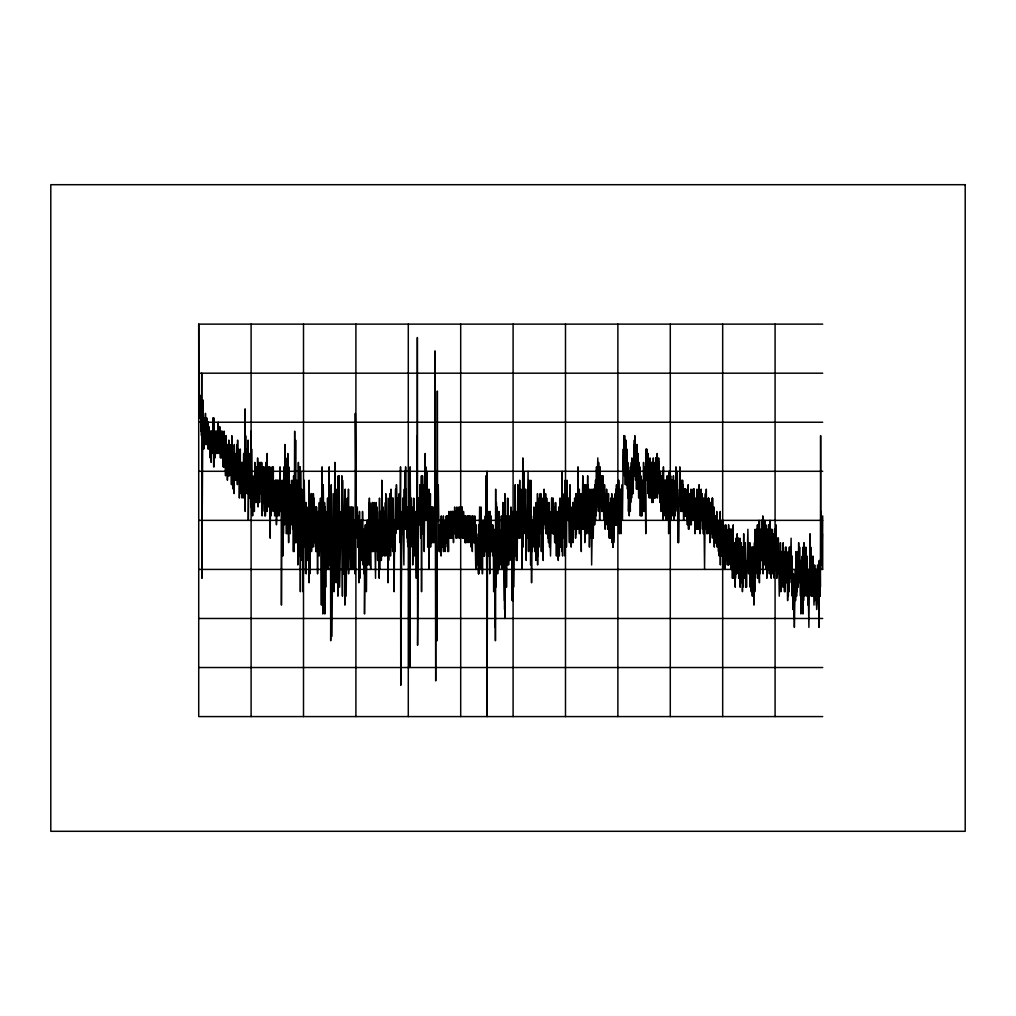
<?xml version="1.0" encoding="UTF-8"?>
<svg xmlns="http://www.w3.org/2000/svg" width="1016" height="1016" viewBox="0 0 1016 1016"><rect width="100%" height="100%" fill="white"/><g stroke="black" fill="none" stroke-linecap="round" stroke-linejoin="round"><path stroke-width="1.5" d="M334.289 520.357L334.061 591.718L333.134 493.598L331.965 636.308L331.267 484.683L330.695 640.766L330.454 502.514L329.882 551.574L329.755 498.056L329.641 551.574L329.413 520.357M822.706 515.899L822.477 569.417L822.363 533.73L821.779 564.96L820.966 511.442L820.852 538.201L820.623 435.623L820.382 587.248L820.268 569.417L820.153 596.176L820.039 569.417L819.925 596.176L819.569 560.489L819.455 596.176L819.341 560.489L818.998 627.393L818.756 587.248L818.642 609.549L817.486 564.96L816.673 609.549L815.861 569.417L815.162 596.176L814.921 569.417L814.807 600.634L814.692 564.96L813.994 605.091L812.952 556.031L812.482 596.176L812.025 560.489L811.441 591.718L811.327 556.031L811.212 596.176L810.743 547.116L810.273 587.248L810.044 533.73L808.888 627.393L807.949 569.417L807.834 605.091L807.022 556.031L806.907 596.176L806.45 564.96L805.98 591.718L805.866 547.116L805.752 587.248L805.51 560.489L804.812 596.176L803.999 542.658L803.542 600.634L803.072 547.116L802.957 614.007L802.259 556.031L802.145 591.718L801.916 578.333L801.675 605.091L801.56 578.333L801.332 605.091L801.218 578.333L800.862 614.007L800.633 560.489L800.519 596.176L799.592 547.116L798.893 582.79L798.665 542.658L798.424 582.79L798.309 551.574L798.081 587.248L797.611 551.574L797.039 591.718L796.684 556.031L796.569 596.176L795.871 551.574L795.757 591.718L795.642 582.79L795.528 600.634L795.401 569.417L794.36 627.393L794.017 587.248L793.902 618.477L793.433 573.875L792.848 609.549L792.391 569.417L792.264 596.176L792.15 556.031L792.035 591.718L791.921 564.96M245.529 471.297L245.643 435.623L245.999 489.14L246.342 457.924L246.926 493.598L247.04 448.996L247.739 493.598L247.853 457.924L247.968 484.683L248.082 440.08L248.323 520.357L249.022 457.924L249.364 498.056L249.949 453.466L250.761 506.971L251.104 431.165L251.219 484.683L251.574 448.996L252.616 515.899L252.844 475.755L253.67 506.971L253.898 480.212L254.356 511.442L254.826 462.382L255.524 502.514L256.223 480.212L256.337 498.056L256.451 466.839L257.035 502.514L257.15 466.839L257.264 502.514L257.62 457.924L258.077 506.971L259.004 462.382L259.588 502.514L260.172 471.297L260.515 493.598L260.629 462.382L261.442 493.598L261.684 462.382L262.141 515.899L262.496 471.297L262.611 511.442L263.423 466.839L263.538 502.514L263.652 466.839L263.766 502.514L264.351 475.755L264.465 493.598L264.579 480.212L264.706 515.899L265.278 466.839L265.392 515.899L265.862 462.382L266.675 502.514L266.903 462.382L267.03 511.442L267.144 453.466L267.487 498.056L268.072 480.212L268.414 506.971L268.656 466.839L269.227 498.056L269.583 471.297L269.697 506.971L269.811 466.839L270.167 538.201L270.739 471.297L270.98 515.899L271.437 475.755L272.021 506.971L272.136 466.839L272.25 502.514L272.834 480.212L273.177 511.442L273.304 466.839L273.418 506.971L274.117 484.683L274.688 515.899L275.272 480.212L275.387 511.442L275.971 480.212L276.085 515.899L276.314 480.212L276.441 524.815L277.368 480.212L277.825 515.899L278.066 480.212L278.181 511.442L278.994 480.212L279.222 515.899L279.337 489.14L279.451 511.442L279.692 489.14L279.806 506.971L280.035 466.839L280.149 511.442L280.391 480.212L280.619 511.442L281.203 493.598L281.432 605.091L282.016 480.212L282.829 556.031L283.172 480.212L283.401 533.73L283.985 466.839L284.569 524.815L285.026 444.538L285.153 515.899L285.382 462.382L286.195 533.73L287.236 457.924L287.477 533.73L287.82 453.466L288.633 542.658L288.747 466.839L289.103 524.815L289.446 480.212L290.259 533.73L290.843 484.683L290.957 520.357L291.3 493.598L291.77 524.815L291.998 480.212L292.697 529.273L293.281 489.14L293.395 551.574L293.624 475.755L293.865 511.442L293.98 480.212L294.208 551.574L294.678 431.165L294.792 529.273L294.907 511.442L295.25 542.658L295.605 440.08L295.719 542.658L296.304 493.598L296.761 542.658L296.888 480.212L297.231 520.357L297.459 489.14L297.574 520.357L297.701 493.598L297.815 564.96L298.387 462.382L298.971 542.658L299.441 466.839L299.898 556.031L300.253 466.839L300.368 591.718L300.596 471.297L300.952 560.489L301.409 489.14L301.993 542.658L302.463 498.056L302.692 533.73L302.806 506.971L303.035 591.718L303.276 489.14L303.39 573.875L304.203 480.212L305.245 547.116L305.943 502.514L306.172 573.875L306.299 511.442L306.756 551.574L306.87 506.971L307.454 560.489L307.569 515.899L307.683 547.116L308.267 515.899L308.496 551.574L308.851 506.971L309.08 582.79L309.194 480.212L309.893 573.875L310.007 498.056L310.121 542.658L310.706 502.514L311.175 547.116L311.29 493.598L311.518 551.574L311.633 493.598L311.988 547.116L312.331 502.514L313.03 547.116L313.385 493.598L313.957 538.201L314.071 498.056L314.198 533.73L314.427 529.273L314.541 542.658L314.884 511.442L315.468 547.116L315.824 506.971L315.938 551.574L316.052 506.971L316.395 551.574L316.522 506.971L316.751 542.658L317.094 511.442L317.564 573.875L317.906 515.899L318.491 547.116L318.846 511.442L319.189 556.031L319.303 502.514L319.773 551.574L320.472 498.056L321.399 605.091L322.097 466.839L322.796 614.007L323.253 484.683L324.066 556.031L324.536 502.514L324.764 614.007L325.12 506.971L325.691 587.248L326.047 511.442L326.39 551.574L326.86 520.357L326.974 569.417L327.558 498.056L327.901 560.489L328.257 498.056L328.486 569.417L328.6 511.442L329.07 564.96L329.184 466.839L329.298 520.357M334.404 520.357L334.874 462.382L335.915 556.031L336.029 489.14L336.156 582.79L336.271 493.598L336.385 569.417L336.969 524.815L337.083 573.875L337.312 511.442L337.426 547.116L337.541 515.899L337.655 529.273L337.782 520.357L337.896 596.176L338.239 475.755L338.823 573.875L339.166 475.755L339.636 587.248L341.147 511.442L341.262 547.116L341.846 475.755L342.43 596.176L342.544 480.212L343.243 573.875L343.357 511.442L343.586 573.875L343.7 511.442L343.814 547.116L344.754 493.598L344.869 605.091L345.211 489.14L346.139 596.176L347.307 498.056L347.65 569.417L348.005 515.899L348.12 556.031L348.234 551.574L348.463 489.14L348.577 573.875L349.39 520.357L349.631 556.031L349.745 551.574L349.86 506.971L350.672 560.489M616.369 520.357L616.496 484.683L616.61 524.815L616.839 484.683L617.423 524.815L617.766 489.14L618.465 520.357L618.693 480.212L619.392 533.73L619.976 493.598L620.319 524.815L620.446 489.14L621.017 533.73L621.373 489.14L621.83 520.357L622.186 484.683L622.3 520.357M622.414 520.357L623.341 448.996L623.456 471.297M624.51 471.297L624.624 435.623L625.323 484.683L625.907 440.08L626.25 484.683L626.834 448.996L626.948 484.683L627.291 462.382L627.418 489.14L627.761 462.382L627.875 498.056L628.231 471.297L628.46 511.442L629.158 475.755L629.272 515.899L629.615 471.297L630.314 511.442L630.428 466.839L630.669 502.514L631.368 462.382L631.596 498.056L631.825 457.924L631.939 493.598L632.638 466.839L632.752 493.598L632.993 462.382L633.108 493.598L633.92 444.538L634.263 475.755L634.378 440.08L634.619 475.755L634.848 435.623L635.546 480.212L636.245 444.538L636.473 489.14L637.057 444.538L637.87 489.14L637.985 453.466L638.683 498.056L638.912 462.382L639.61 498.056L639.839 466.839L640.309 515.899L640.779 475.755L641.35 515.899L641.591 484.683L642.048 515.899L642.633 480.212L642.747 511.442L643.09 484.683L643.445 506.971L643.56 462.382L643.788 511.442L644.487 466.839L644.601 511.442L645.185 480.212L645.77 533.73L645.998 448.996L646.112 480.212L646.811 448.996L646.925 480.212L647.167 453.466L647.979 493.598L648.094 453.466L648.208 489.14L648.907 462.382L649.249 498.056L650.062 457.924L650.646 498.056L651.231 462.382L651.815 502.514L651.929 462.382L652.272 498.056L652.856 466.839L652.971 502.514L653.326 457.924L653.669 498.056L654.253 466.839L654.368 498.056L654.825 466.839L654.952 493.598L655.066 462.382L655.523 498.056L655.879 457.924L655.993 493.598L656.107 457.924L656.336 489.14L656.463 457.924L656.577 489.14L656.92 462.382L657.035 493.598L657.149 453.466L657.39 498.056L658.203 462.382L658.317 493.598L658.432 466.839L658.546 489.14L658.66 457.924L658.774 489.14L659.13 462.382L659.943 502.514L660.057 471.297L660.87 502.514L660.984 475.755L661.098 511.442L661.797 475.755L662.495 506.971L662.61 471.297L663.194 520.357L663.423 466.839L663.778 511.442L664.362 480.212L665.048 515.899L665.175 484.683L665.404 515.899L665.518 480.212L665.861 520.357L665.988 480.212L666.102 511.442L666.445 480.212L667.029 520.357L667.144 475.755L667.258 511.442L667.614 484.683L668.185 520.357L668.541 484.683L668.655 533.73L668.998 471.297L669.938 511.442L670.636 475.755L671.208 520.357L671.322 484.683L671.449 506.971L671.563 480.212L672.135 515.899L672.262 484.683L672.376 511.442L672.719 480.212L673.075 511.442L673.418 475.755L673.773 520.357L673.887 480.212L674.23 511.442L674.345 489.14L674.459 515.899L674.815 489.14L675.157 515.899L675.97 466.839L676.097 498.056L676.212 480.212L676.326 502.514L676.669 475.755L676.783 506.971L676.91 471.297L677.367 511.442L677.482 489.14L677.837 533.73L677.951 502.514L678.066 542.658L678.18 498.056L678.536 542.658L679.806 466.839L680.618 506.971L680.733 489.14M744.169 569.417L744.284 542.658L744.41 569.417M782.739 582.79L782.853 556.031M206.146 417.779L205.562 444.538L205.448 413.322L205.334 440.08L204.749 417.779L204.406 444.538L204.292 417.779L203.937 448.996L203.479 417.779L203.238 448.996L203.01 399.948L202.197 520.357L202.082 444.538L201.968 578.333L201.727 373.19L201.498 435.623L201.028 395.478L200.8 431.165L200.685 399.948L200.571 417.779L200.457 395.478L200.101 417.779L199.873 395.478L199.53 417.779L199.174 391.02L198.831 404.406L198.717 324.129L822.706 324.129M245.415 471.297L245.186 511.442L245.072 408.864L244.945 466.839L244.831 444.538L243.789 498.056L243.675 453.466L243.091 489.14L242.278 462.382L242.049 498.056L241.579 462.382L240.424 484.683L240.297 448.996L240.182 493.598L240.068 471.297L239.37 498.056L238.442 448.996L238.1 480.212L237.985 462.382L237.858 475.755L237.63 440.08L237.401 484.683L236.703 444.538L235.661 480.212L235.534 466.839L235.191 480.212L235.077 471.297M347.421 551.574L347.535 529.273M354.394 520.357L353.581 564.96L352.996 506.971L352.882 569.417L351.841 506.971L351.714 556.031L351.028 506.971L350.901 569.417L350.787 520.357M398.653 520.357L398.767 498.056L399.009 529.273L399.237 493.598L400.05 542.658L400.52 466.839L400.749 685.368L401.904 511.442L402.488 533.73L402.717 498.056L403.885 564.96L404.343 489.14L404.584 515.899L404.812 471.297L405.282 529.273L405.625 466.839L405.854 515.899L405.968 489.14L406.552 529.273L406.908 515.899L407.251 538.201L407.365 506.971L407.606 542.658L407.835 515.899L408.419 547.116L408.762 511.442L408.876 551.574L409.346 489.14L409.804 667.525L410.159 466.839L410.858 547.116L411.429 498.056L412.242 542.658L412.483 511.442L412.712 564.96L412.94 506.971L413.067 560.489L413.525 520.357L413.639 551.574L413.753 498.056L414.338 556.031L414.566 515.899L415.379 551.574L415.735 511.442L416.319 578.333L417.132 435.623L417.246 542.658L417.36 337.502L417.589 645.236L418.643 498.056L418.757 524.815L418.871 498.056L418.986 520.357M544.805 520.357L544.919 498.056L545.16 524.815L545.274 498.056L545.503 529.273L545.617 493.598L545.732 529.273L545.973 524.815L546.087 533.73L546.316 506.971L546.557 533.73L546.672 498.056L546.9 529.273L547.599 520.357L548.056 538.201L548.297 502.514L548.526 542.658L548.996 502.514L549.567 547.116L549.694 511.442L550.507 556.031L551.663 498.056L551.777 529.273L552.005 498.056L552.59 533.73L553.174 498.056L553.403 533.73L553.517 502.514L553.644 533.73L553.872 506.971L554.685 542.658L554.914 515.899L555.384 542.658L555.612 502.514L556.425 556.031L557.009 511.442L557.238 551.574L557.708 515.899L558.279 560.489L558.406 511.442L558.521 551.574L558.749 506.971L559.333 556.031L559.918 498.056L560.375 547.116L560.959 506.971L561.188 547.116L561.302 498.056L562 551.574L562.115 471.297L562.585 556.031L562.813 493.598L563.169 538.201L563.512 498.056L563.74 538.201L563.867 506.971L563.982 538.201L564.21 511.442L564.439 538.201L564.909 520.357L565.023 556.031L565.252 480.212L565.493 533.73L565.721 506.971L565.836 542.658L566.191 502.514L566.42 547.116L567.004 480.212L567.931 520.357M665.632 511.442L665.747 489.14M738.251 569.417L738.365 547.116M744.525 569.417L744.639 547.116L744.753 578.333L745.223 542.658L745.68 587.248L745.909 560.489L746.493 587.248L747.89 529.273L748.589 573.875L748.817 542.658L749.745 573.875L749.859 542.658L749.986 573.875L750.1 547.116L750.214 587.248L750.799 547.116L751.256 591.718L751.726 547.116L752.31 596.176L752.653 547.116L752.767 578.333L753.123 547.116L753.466 578.333L753.58 551.574L753.935 605.091L754.507 542.658L754.748 591.718L754.863 542.658L754.977 578.333L755.091 529.273L755.561 569.417L755.79 538.201L755.904 569.417L756.717 529.273L756.831 560.489L757.072 533.73L757.187 573.875L757.415 524.815L757.53 578.333L758 524.815L758.812 573.875L758.927 520.357L759.397 582.79L759.739 533.73L759.854 573.875L760.667 529.273L760.781 560.489L761.136 529.273L761.479 560.489L761.594 520.357L761.721 560.489L762.063 520.357L762.648 569.417L762.762 515.899L763.105 573.875L763.575 524.815L764.159 564.96L764.731 520.357L765.315 564.96L765.899 524.815L766.242 569.417L766.597 533.73L766.826 578.333L767.41 529.273L767.524 569.417L768.109 529.273L768.452 569.417L768.566 524.815L769.379 573.875L769.963 520.357L770.077 569.417L770.661 529.273L771.004 560.489L771.131 529.273L771.246 578.333L771.588 533.73L771.944 569.417L772.058 529.273L772.173 573.875L772.287 538.201L772.871 569.417L773.214 533.73L774.268 578.333L774.611 529.273L774.725 560.489L774.84 533.73L774.954 560.489L775.081 533.73L775.195 560.489L775.767 533.73L775.894 560.489L776.008 524.815L776.821 578.333L776.935 538.201L777.278 573.875L777.862 538.201L777.977 573.875L778.091 538.201L778.218 569.417L778.332 538.201L779.259 596.176L780.072 551.574L780.301 582.79L780.415 542.658L780.885 591.718L781.113 551.574L781.228 587.248L781.469 551.574L782.168 582.79L782.625 551.574L783.095 587.248L783.209 542.658L783.323 569.417M206.261 435.623L206.375 417.779L206.489 440.08L206.616 417.779L206.731 444.538L206.845 422.237L206.959 444.538L207.074 422.237L207.429 444.538L207.772 422.237L207.886 448.996L208.242 422.237L208.585 448.996L208.94 426.707L210.096 457.924L210.439 431.165L210.795 457.924L211.023 431.165L211.138 462.382L211.607 431.165L211.722 453.466L212.192 431.165L212.89 453.466L213.004 417.779L213.703 466.839L213.817 417.779L214.046 466.839L214.516 431.165L215.087 457.924L215.557 431.165L215.671 453.466L216.256 431.165L216.484 453.466L216.954 431.165L217.068 453.466L217.881 431.165L218.11 444.538L218.224 422.237L218.808 453.466L218.923 431.165L219.278 453.466L219.85 426.707L220.434 457.924L221.018 431.165L221.132 453.466L221.247 431.165L221.361 457.924L221.945 435.623L222.301 457.924L222.644 431.165L223.228 466.839L223.342 440.08L223.456 466.839L223.799 440.08L224.155 466.839L224.269 431.165L224.384 466.839L224.739 440.08L225.552 475.755L226.009 435.623L226.822 466.839L227.178 444.538L227.406 480.212L227.635 444.538L228.448 475.755L228.803 440.08L228.917 475.755L229.032 444.538L229.616 475.755L230.2 448.996L230.657 466.839L230.899 444.538L231.47 484.683L231.826 435.623L231.94 471.297L232.054 457.924L232.524 480.212L232.981 453.466L233.21 489.14L233.794 457.924L234.15 493.598L234.264 444.538L234.493 480.212L234.721 453.466L234.963 471.297M680.86 506.971L680.974 489.14L681.088 511.442L681.431 484.683L681.545 511.442L681.673 480.212L682.015 511.442L682.6 480.212L682.714 511.442L682.828 484.683L683.641 520.357L683.997 489.14L684.34 515.899L684.454 489.14L684.809 515.899L684.924 489.14L685.038 515.899L685.622 489.14L685.737 515.899L685.851 489.14L686.435 515.899L687.007 493.598L687.133 520.357L687.248 498.056L687.362 524.815L688.175 484.683L688.518 529.273L688.632 493.598L688.759 529.273L688.873 493.598L689.458 524.815L690.27 493.598L690.613 524.815L690.956 489.14L691.312 524.815L691.426 493.598L691.54 520.357L691.896 493.598L692.01 520.357L692.125 498.056L692.467 520.357L692.823 498.056L692.937 520.357L693.052 489.14L693.407 520.357L693.75 489.14L693.865 520.357L693.979 489.14L694.093 520.357L694.22 489.14L695.033 533.73L695.147 498.056L695.96 529.273L696.303 498.056L696.417 529.273L697.001 489.14L697.586 529.273L697.928 498.056L698.043 529.273L698.17 498.056L698.741 524.815L699.097 484.683L699.211 529.273L699.795 502.514L700.138 533.73L701.18 489.14L701.764 520.357L702.12 493.598L702.462 529.273L702.818 498.056L702.932 529.273L703.275 502.514L703.389 533.73L703.745 498.056L704.558 569.417L705.371 493.598L705.828 529.273L706.298 489.14L706.882 533.73L706.996 506.971L707.111 524.815L707.225 502.514L707.581 529.273L707.695 502.514L707.809 533.73L708.393 498.056L708.508 529.273L708.622 498.056L709.435 533.73L709.549 502.514L709.905 542.658L710.476 502.514L710.59 538.201L710.946 502.514L711.06 529.273L711.403 506.971L711.987 533.73L712.102 498.056L712.457 533.73L712.572 498.056L712.915 538.201L713.499 511.442L713.854 533.73L713.969 506.971L714.312 547.116L714.426 515.899L714.54 542.658L714.667 515.899L714.781 542.658L714.896 515.899L715.01 542.658L715.124 515.899L715.239 542.658L715.366 515.899L715.708 542.658L716.051 515.899L716.178 542.658L716.75 511.442L717.106 547.116L717.22 520.357L717.804 547.116L717.918 520.357L718.503 551.574L719.074 524.815L719.188 556.031L720.242 511.442L720.357 564.96L720.471 520.357L720.814 556.031L720.941 524.815L721.055 556.031L721.17 529.273L721.754 556.031L722.097 520.357L722.452 556.031L722.567 520.357L722.681 569.417L722.795 533.73L723.138 560.489L723.722 524.815L724.535 564.96L724.891 538.201L725.005 569.417L725.818 524.815L725.932 560.489L726.516 529.273L726.63 560.489L726.745 529.273L727.329 564.96L727.672 533.73L728.37 564.96L728.599 524.815L728.726 564.96L729.069 529.273L729.183 560.489L729.767 529.273L730.225 560.489L730.466 538.201L730.58 556.031L730.695 529.273L730.809 564.96L730.923 529.273L731.05 569.417L731.393 529.273L731.507 564.96L731.622 542.658L731.736 569.417L731.863 542.658L731.977 569.417L732.092 542.658L732.434 578.333L733.247 524.815L733.362 578.333L733.717 542.658L734.53 578.333L734.644 542.658L735.228 587.248L735.343 556.031L735.457 578.333L736.041 538.201L736.155 573.875L736.498 538.201L736.625 573.875L736.968 542.658L737.083 564.96L737.197 533.73L737.311 569.417L737.667 538.201L738.01 569.417L738.137 538.201L738.48 573.875L738.594 538.201L738.708 578.333L739.064 542.658L739.877 578.333L739.991 538.201L740.105 587.248L740.22 547.116L740.575 582.79L740.689 542.658L741.032 582.79L741.147 542.658L741.731 578.333L742.086 547.116L742.201 573.875L742.315 551.574L742.429 591.718L742.658 547.116L742.772 587.248L743.712 533.73L744.055 569.417M774.027 569.417L774.141 551.574M783.438 569.417L783.552 551.574L783.793 573.875L783.908 551.574L784.022 582.79L784.136 556.031L784.25 587.248L784.365 556.031L784.492 591.718L784.72 560.489L785.178 591.718L785.533 547.116L785.647 578.333L786.232 547.116L786.346 582.79L786.93 556.031L787.629 600.634L788.2 551.574L788.314 596.176L788.441 556.031L789.013 591.718L789.368 547.116L789.597 582.79L789.953 547.116L790.067 578.333L791.108 538.201L791.807 591.718M657.847 484.683L657.962 471.297M674.929 506.971L675.043 493.598M682.942 502.514L683.057 489.14M816.318 605.091L816.432 591.718M507.048 520.357L506.463 587.248L506.235 515.899L505.778 582.79L505.422 498.056L504.965 618.477L504.838 493.598L504.609 609.549L504.495 502.514L504.38 600.634L502.755 502.514L502.514 569.417L502.285 547.116L501.828 569.417L501.358 515.899L501.015 564.96L500.888 542.658L500.431 560.489L499.618 529.273L499.377 569.417L498.92 511.442L498.691 564.96L498.45 520.357L497.637 573.875L497.18 506.971L496.481 564.96L496.367 502.514L495.783 587.248L495.668 489.14L495.427 640.766L495.313 547.116L495.198 627.393L495.084 569.417M516.001 520.357L515.531 533.73L515.188 484.683L515.061 556.031L514.604 515.899L513.563 587.248L513.321 520.357L513.207 600.634L512.978 511.442L512.864 600.634L512.737 542.658L512.166 600.634L511.467 520.357L511.353 560.489L510.883 506.971L510.769 551.574L510.07 524.815L509.486 560.489L509.372 515.899L508.559 564.96L507.746 498.056L507.517 564.96L507.162 520.357M680.161 489.14L680.275 480.212M220.205 448.996L220.32 444.538M398.424 520.357L398.31 524.815L398.196 498.056L397.84 524.815L397.612 498.056L397.383 529.273L396.443 484.683L396.329 524.815L396.1 498.056L395.745 533.73L395.63 489.14L394.818 551.574L394.703 520.357L394.119 591.718L393.192 498.056L392.608 551.574L392.494 498.056L392.379 547.116L392.151 520.357L391.452 547.116L390.982 489.14L390.525 556.031L389.941 493.598L389.598 542.658L389.128 498.056L388.658 560.489L388.315 529.273L388.087 582.79L386.918 498.056L385.877 556.031L385.762 493.598L385.648 542.658L385.407 502.514L384.48 556.031L384.023 511.442L383.553 547.116L383.324 524.815L383.197 542.658L383.083 506.971L382.626 556.031L381.813 480.212L381.343 560.489L381.114 524.815L381 556.031L380.759 524.815L380.644 556.031L380.53 551.574L380.416 511.442L380.187 560.489L380.073 511.442L379.603 569.417L379.489 498.056L379.247 578.333L379.133 529.273L379.019 569.417L378.676 520.357L378.32 556.031L377.749 520.357L377.622 560.489L377.393 511.442L377.279 551.574L377.05 506.971L376.58 547.116L376.466 511.442L376.238 542.658L376.111 502.514L375.539 578.333L374.485 515.899L374.371 547.116L374.256 502.514L373.672 551.574L373.558 511.442L372.745 538.201L372.631 502.514L372.516 551.574L372.402 502.514L372.046 551.574L371.475 515.899L371.119 542.658L371.005 506.971L370.662 569.417L369.608 502.514L369.494 564.96L369.38 498.056L369.265 547.116L369.151 502.514L368.338 556.031L367.983 520.357L367.868 564.96L367.64 520.357L367.525 564.96L366.941 520.357L366.357 591.718L366.243 538.201L366.128 556.031L366.014 529.273L365.43 564.96L365.315 524.815L364.503 614.007L364.388 529.273L364.033 573.875L363.918 529.273L363.106 564.96L362.522 511.442L362.407 551.574L362.064 520.357L361.709 560.489L361.366 520.357L360.083 573.875L359.969 542.658L359.855 578.333L359.499 511.442L358.927 582.79L358.8 533.73L358.686 547.116L358.229 520.357L358.115 547.116L357.988 515.899L357.873 547.116L357.289 506.971L357.175 538.201L356.832 520.357M568.16 520.357L568.503 498.056L569.443 542.658L570.014 484.683L570.255 538.201L570.484 506.971L571.183 547.116L571.525 511.442L571.881 542.658L571.995 506.971L572.58 538.201L572.808 502.514L573.037 542.658L573.151 502.514L573.278 538.201L573.964 502.514L574.434 529.273L574.662 498.056L574.904 524.815L575.475 498.056L575.602 538.201L575.945 493.598L576.288 533.73L576.872 493.598L577.456 529.273L578.04 466.839L578.155 515.899L578.383 489.14L578.739 529.273L579.31 489.14L579.425 533.73L580.123 502.514L580.593 533.73L580.936 493.598L581.292 551.574L581.406 493.598L581.876 529.273L582.803 475.755L583.032 529.273L583.375 489.14L584.073 529.273L584.314 484.683L584.771 542.658L585.127 484.683L585.584 529.273L585.826 484.683L585.94 533.73L586.283 489.14L586.511 524.815L586.638 493.598L586.753 533.73L587.68 475.755L587.794 520.357L588.15 484.683L589.077 533.73L589.305 489.14L589.42 547.116L589.775 498.056L590.004 524.815L590.588 493.598L590.702 538.201L591.045 489.14L591.63 564.96L592.912 489.14L593.255 538.201L593.839 489.14L593.954 524.815L594.411 489.14L594.652 524.815L594.766 484.683L595.465 520.357L595.579 480.212L595.922 515.899L596.506 466.839L596.735 506.971L597.789 457.924L598.373 511.442L598.602 462.382L599.186 506.971L599.529 466.839L599.643 520.357L599.999 466.839L600.57 506.971L600.926 475.755L601.739 511.442L602.082 475.755L602.196 511.442L603.009 475.755L603.136 511.442L603.479 484.683L603.707 515.899L603.822 484.683L604.291 520.357L604.52 484.683L605.104 529.273L605.333 502.514L605.574 524.815L605.688 493.598L605.917 524.815L606.615 489.14L607.314 520.357L607.543 498.056L607.657 529.273L608.47 493.598L609.283 538.201L609.41 506.971L609.981 533.73L610.222 502.514L610.337 538.201L610.68 498.056L611.492 538.201L611.734 493.598L612.077 542.658L612.546 502.514L612.775 547.116L613.004 498.056L613.232 547.116L613.474 506.971L613.702 542.658L613.816 506.971L613.931 538.201L614.744 498.056L614.87 520.357M616.255 520.357L616.14 524.815L616.026 489.14L615.798 524.815L615.683 493.598L615.556 524.815L615.213 493.598L615.099 524.815L614.985 520.357M623.583 471.297L623.811 435.623L624.281 475.755L624.395 471.297M198.717 373.19L822.706 373.19M198.717 422.237L822.706 422.237M198.717 471.297L822.706 471.297M198.717 520.357L822.706 520.357M487.769 556.031L487.528 538.201L487.07 716.585L486.956 471.297L486.829 587.248L486.016 475.755L485.445 551.574L485.33 515.899L484.391 556.031L484.276 520.357L483.934 556.031L483.819 520.357L483.121 556.031L482.765 524.815L482.422 573.875L482.194 520.357L481.495 560.489L481.381 533.73L481.254 560.489L481.14 551.574L481.025 556.031L480.911 506.971L480.441 569.417L479.628 506.971L478.815 573.875L478.701 524.815L478.473 573.875L478.117 538.201L478.003 560.489L477.545 538.201L477.19 560.489L477.075 538.201L476.961 564.96L476.606 533.73L476.263 564.96L476.148 524.815L475.793 569.417L474.751 515.899L474.523 542.658L474.294 520.357L474.167 542.658L473.469 520.357L473.24 542.658L473.012 515.899L472.783 542.658L472.542 520.357L472.313 551.574L471.97 515.899L471.157 547.116L471.03 520.357L470.916 542.658L470.687 520.357L470.103 542.658L469.989 515.899L469.875 538.201L469.646 515.899L469.519 538.201L468.706 538.201L468.592 515.899L468.478 538.201L468.249 515.899L468.02 542.658L467.55 515.899L467.436 538.201L466.852 520.357L466.623 538.201L466.509 520.357L466.039 542.658L465.925 515.899L465.696 542.658L465.226 515.899L464.998 542.658L464.884 515.899L464.757 538.201L464.528 515.899L464.058 538.201L463.486 511.442L463.372 533.73L463.131 538.201L462.902 511.442L462.318 538.201L462.09 506.971L461.975 533.73L461.747 506.971L461.505 533.73L461.277 511.442L461.048 533.73L460.921 511.442L460.235 533.73L460.108 506.971L459.88 538.201L459.765 511.442L459.067 538.201L458.953 506.971L458.838 533.73L458.61 511.442L458.483 533.73L458.254 511.442L458.14 533.73L457.911 511.442L457.327 533.73L457.213 511.442L456.971 538.201L456.857 506.971L456.044 538.201L455.816 511.442L455.346 533.73L454.647 506.971L454.419 533.73L453.835 511.442L453.492 542.658L453.022 511.442L452.793 538.201L452.679 511.442L452.565 533.73L452.095 511.442L451.637 538.201L451.053 511.442L450.825 538.201L450.698 511.442L450.583 538.201L450.355 515.899L450.24 538.201L450.012 515.899L449.313 538.201L449.199 515.899L449.072 538.201L448.843 511.442L448.5 551.574L447.916 515.899L447.688 551.574L447.561 515.899L447.446 547.116L447.218 515.899L447.103 542.658L446.748 538.201L446.405 542.658L446.291 515.899L446.176 542.658L445.935 520.357L445.122 551.574L445.008 520.357L444.665 547.116L443.738 524.815L443.497 551.574L443.382 515.899L443.04 547.116L442.925 520.357L442.684 547.116L442.112 520.357L441.871 547.116L441.642 520.357L441.528 547.116L441.287 515.899L441.058 556.031L440.83 520.357L440.715 542.658L440.474 524.815L440.131 547.116L440.017 524.815L439.661 551.574L439.433 524.815L439.318 551.574L438.277 484.683L437.921 520.357L437.807 484.683L437.579 511.442L437.337 391.02L436.994 640.766L435.839 471.297L435.712 680.91L435.013 350.888L434.785 533.73L434.67 511.442L434.2 542.658L433.857 515.899L433.273 542.658L433.159 506.971L432.346 542.658L432.232 506.971L431.419 542.658L431.305 506.971L430.606 547.116L430.378 493.598L429.908 538.201L429.438 502.514L429.324 506.971L429.095 569.417L428.981 489.14L428.866 529.273L428.625 511.442L427.698 547.116L427.469 489.14L426.999 520.357L426.885 471.297L426.301 515.899L425.844 466.839L425.374 520.357L425.145 453.466L424.218 551.574L423.863 484.683L423.634 524.815L422.478 475.755L422.351 533.73L422.123 484.683L422.008 533.73L421.653 498.056L421.538 591.718L421.424 475.755L420.726 538.201L419.913 484.683L419.214 524.815L419.1 520.357M198.717 569.417L822.706 569.417M198.717 618.477L822.706 618.477M198.717 667.525L822.706 667.525M822.706 716.585L198.717 716.585L198.717 324.129M482.536 547.116L482.651 551.574M354.508 520.357L354.978 573.875L355.321 413.322L356.362 533.73L356.603 511.442L356.718 520.357M329.997 529.273L330.111 533.73M235.306 471.297L235.42 475.755M229.26 453.466L229.387 462.382M208.001 431.165L208.128 440.08M698.868 493.598L698.983 511.442M327.317 515.899L327.431 533.73M544.576 520.357L544.106 489.14L543.992 511.442L543.763 493.598L543.535 511.442L543.293 502.514L543.179 560.489L542.95 498.056L542.023 538.201L541.909 506.971L541.325 551.574L540.855 493.598L540.283 529.273L540.156 493.598L539.813 533.73L539.115 498.056L539.001 547.116L538.417 515.899L538.188 556.031L537.832 515.899L537.604 564.96L537.489 493.598L537.375 551.574L537.019 515.899L536.562 547.116L536.092 502.514L535.978 560.489L535.508 511.442L534.695 551.574L533.883 506.971L533.768 538.201L533.54 515.899L533.425 542.658L533.197 533.73L532.956 547.116L532.841 520.357L532.028 551.574L531.914 533.73L531.558 582.79L530.873 480.212L530.631 564.96L530.517 493.598L530.403 533.73L530.06 498.056L529.59 529.273L529.12 480.212L528.663 551.574L528.079 471.297L526.796 538.201L526.567 511.442L526.453 551.574L526.339 515.899L526.225 560.489L525.64 489.14L524.713 520.357L524.599 489.14L524.472 520.357L524.243 484.683L524.015 533.73L523.786 471.297L523.088 547.116L522.846 457.924L521.919 569.417L521.805 515.899L521.335 529.273L520.878 489.14L520.065 538.201L519.709 480.212L518.897 538.201L518.554 502.514L517.97 524.815L517.855 484.683L517.157 560.489L516.7 511.442L516.458 560.489L516.23 520.357M487.883 529.273L487.998 556.031L488.112 524.815L488.582 556.031L488.81 511.442L489.737 573.875L490.207 511.442L490.322 556.031L491.02 515.899L491.249 551.574L491.477 524.815L491.604 551.574L492.29 524.815L492.646 551.574L492.76 524.815L493.103 556.031L493.23 533.73L493.687 591.718L494.157 529.273L494.386 582.79L494.614 533.73L494.97 609.549M313.144 502.514L313.258 533.73M775.081 324.129L775.081 716.585M722.681 324.129L722.681 716.585M670.281 324.129L670.281 716.585M617.88 324.129L617.88 716.585M565.493 324.129L565.493 716.585M513.093 324.129L513.093 716.585M460.692 324.129L460.692 716.585M408.292 324.129L408.292 716.585M355.905 324.129L355.905 716.585M303.505 324.129L303.505 716.585M251.104 324.129L251.104 716.585M965.2 184.696L50.8 184.696L50.8 831.304L965.2 831.304L965.2 184.696"/></g></svg>
